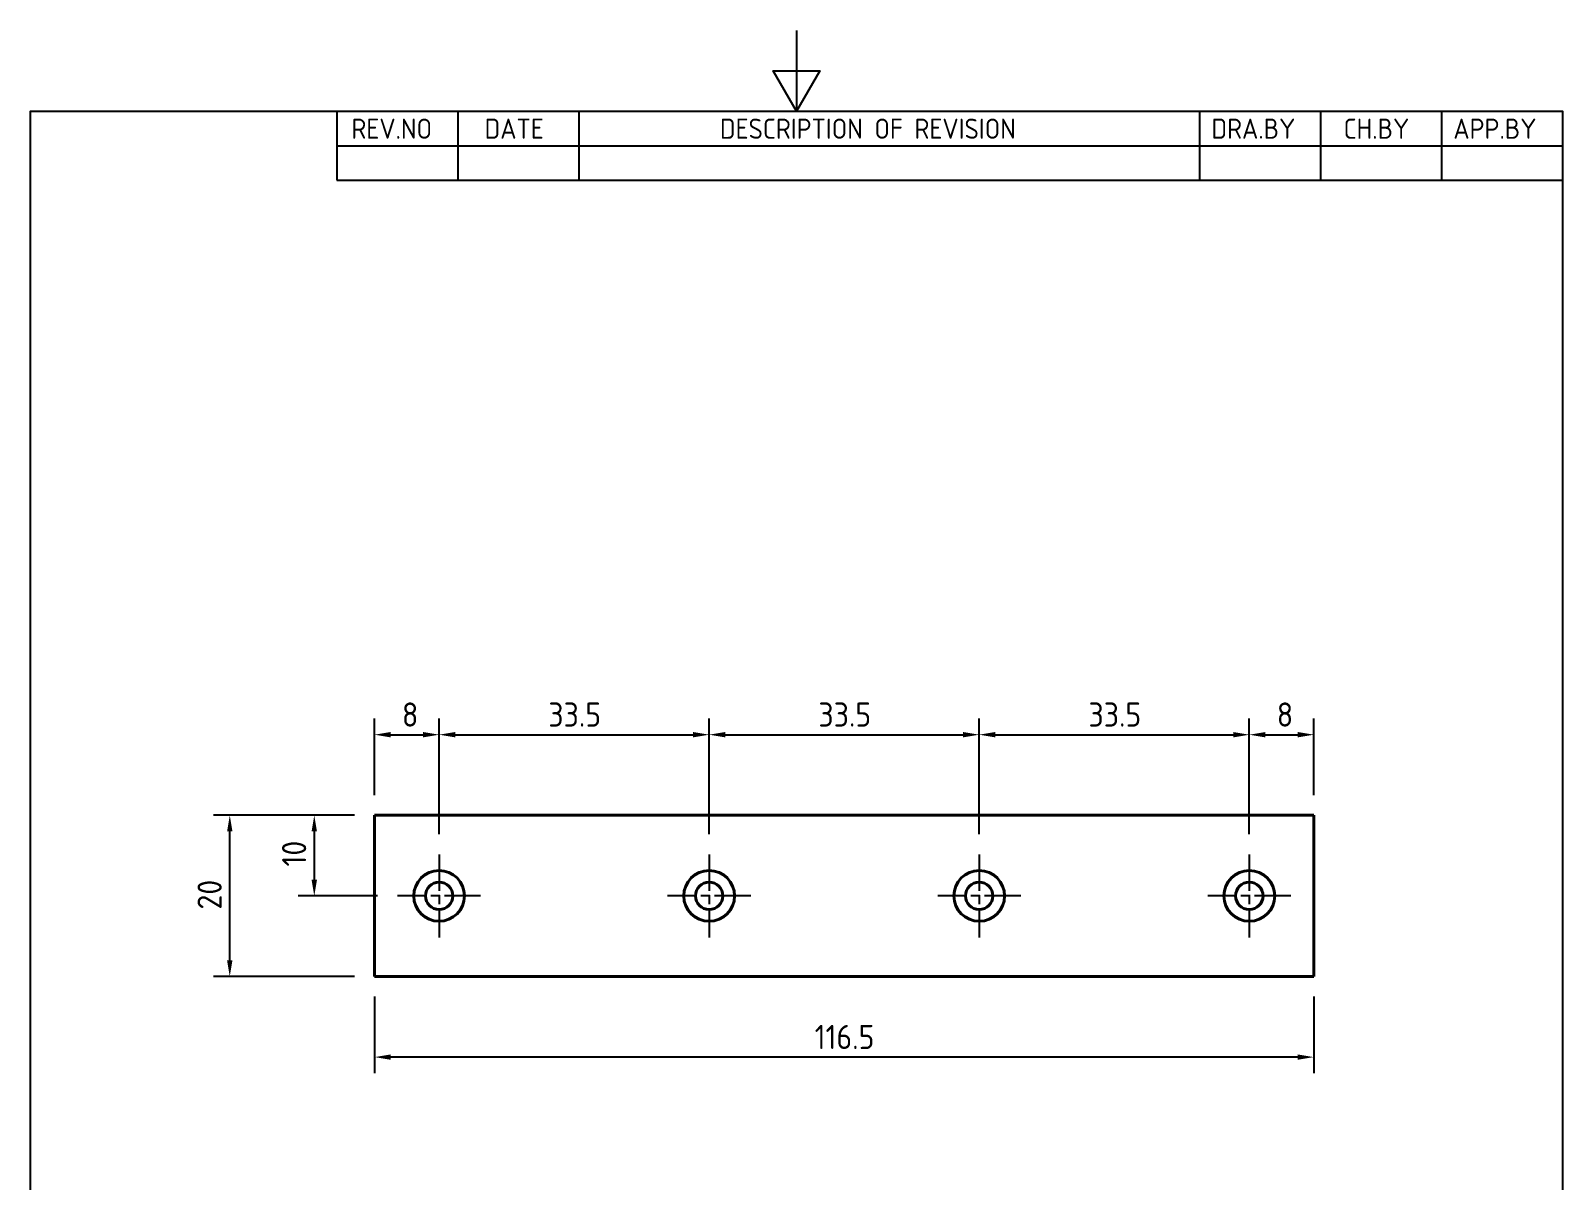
# Model space of a CAD drawing. Header units: millimetres. Extents: x 0 to 210, y 0 to 297.
# Drawn here: x 10 to 200, y 154.4 to 297 of the extents above; entities that cross this region are included whole.
import ezdxf

# ---------------------------------------------------------------- set-up
doc = ezdxf.new("R2010")
doc.units = ezdxf.units.MM
doc.linetypes.add('CHAIN', pattern=[0.35429999999999995, 0.2362, -0.0295, 0.0591, -0.0295])
doc.layers.get('0').update_dxf_attribs({"color": 3, "lineweight": 25})
for name, color, linetype, lineweight in [('가시적인 것(ISO)', 3, 'Continuous', 40), ('경계(ISO)', 7, 'Continuous', 25), ('기호(ISO)', 5, 'Continuous', 25), ('중심 표식(ISO)', 1, 'Continuous', 25), ('치수(ISO)', 2, 'Continuous', 25)]:
    doc.layers.add(name, color=color, linetype=linetype, lineweight=lineweight)
doc.styles.add('ISO Proportiona M2B', font='isocp.shx')
doc.styles.add('치수 텍스트_PSTEK_POSCO', font='isocp.shx')
doc.dimstyles.new('치수_PSTEK_POSCO', dxfattribs={"dimtxt": 3, "dimasz": 2, "dimexe": 2, "dimexo": 2.5, "dimgap": 1, "dimtad": 1, "dimrnd": 1e-08, "dimdsep": 46, "dimtxsty": '치수 텍스트_PSTEK_POSCO', "dimcen": 0.09, "dimdle": 10, "dimclrd": 7, "dimclre": 7, "dimclrt": 2, "dimadec": 1, "dimazin": 2, "dimtfac": 1, "dimtmove": 0, "dimatfit": 3, "dimfxl": 0, "dimtolj": 1, "dimlwd": -1, "dimlwe": -1, "dimarcsym": 0})

# ---------------------------------------------------------------- blocks, each defined once
blk = doc.blocks.new('경계 Default Border')
at = {"layer": '경계(ISO)', "flags": 128}
for points in [[(105, 297.0000076293945), (105, 287.0000076293945), (102.1132469177246, 292.0000076293945), (107.8867530822754, 292.0000076293945), (105, 287.0000076293945)], [(10, 10), (10, 287.0000076293945), (200, 287.0000076293945), (200, 10), (10, 10)]]:
    blk.add_lwpolyline(points, dxfattribs=at)
blk = doc.blocks.new('리비전 내역')
at = {"layer": '기호(ISO)'}
for p, q in [((48.00000000000001, 287.0000076293945), (200, 287.0000076293945)), ((48.00000000000001, 287.0000076293945), (48.00000000000001, 282.7200076293945)), ((63.00000000000001, 287.0000076293945), (63.00000000000001, 282.7200076293945)), ((78, 287.0000076293945), (78, 282.7200076293945)), ((155, 287.0000076293945), (155, 282.7200076293945)), ((170, 287.0000076293945), (170, 282.7200076293945)), ((185, 287.0000076293945), (185, 282.7200076293945)), ((200, 287.0000076293945), (200, 282.7200076293945)), ((48.00000000000001, 282.7200076293945), (200, 282.7200076293945)), ((48.00000000000001, 282.7200076293945), (48.00000000000001, 278.4400076293945)), ((63.00000000000001, 282.7200076293945), (63.00000000000001, 278.4400076293945)), ((78, 282.7200076293945), (78, 278.4400076293945)), ((155, 282.7200076293945), (155, 278.4400076293945)), ((170, 282.7200076293945), (170, 278.4400076293945)), ((185, 282.7200076293945), (185, 278.4400076293945)), ((200, 282.7200076293945), (200, 278.4400076293945)), ((48.00000000000001, 278.4400076293945), (200, 278.4400076293945))]:
    blk.add_line(p, q, dxfattribs=at)
at = {"layer": '기호(ISO)', "color": 2, "char_height": 2.5, "attachment_point": 7, "style": 'ISO Proportiona M2B'}
for s, insert in [('REV.NO', (49.7871163682308, 283.5831900503393)), ('DATE', (66.31423177283666, 283.5831900503393)), ('DESCRIPTION OF REVISION', (95.50702043336295, 283.5831900503393)), ('DRA.BY', (156.4757339553203, 283.5831900503393)), ('CH.BY', (172.8642915086116, 283.5831900503393)), ('APP.BY', (186.4777339604403, 283.5831900503393))]:
    blk.add_mtext(s, dxfattribs=dict(at, insert=insert))
blk = doc.blocks.new('*D22')
at = {"layer": 'Defpoints', "color": 0, "transparency": 16777216}
for p in [(60.66708380140956, 209.6487524961877), (52.66708380140958, 199.6487524961877), (60.66708380140956, 194.7987524961877)]:
    blk.add_point(p, dxfattribs=at)
at = {"layer": '치수(ISO)', "color": 7, "transparency": 16777216}
for p, q in [((52.66708380140958, 202.1487524961877), (52.66708380140958, 211.6487524961877)), ((60.66708380140956, 197.2987524961877), (60.66708380140956, 211.6487524961877)), ((54.66708380140958, 209.6487524961877), (58.66708380140956, 209.6487524961877))]:
    blk.add_line(p, q, dxfattribs=at)
for points in [[(54.66708380140958, 209.9820858295211), (54.66708380140958, 209.3154191628544), (52.66708380140958, 209.6487524961877)], [(58.66708380140956, 209.9820858295211), (58.66708380140956, 209.3154191628544), (60.66708380140956, 209.6487524961877)]]:
    blk.add_solid(points, dxfattribs=at)
at = {"layer": '치수(ISO)', "color": 2, "transparency": 16777216, "insert": (56.05708380140956, 212.1487524961877), "char_height": 3, "attachment_point": 4, "style": '치수 텍스트_PSTEK_POSCO'}
blk.add_mtext('\\A1;8', dxfattribs=at)
blk = doc.blocks.new('*D23')
at = {"layer": 'Defpoints', "color": 0, "transparency": 16777216}
for p in [(94.16708380140958, 209.6487524961877), (60.66708380140956, 194.7987524961877), (94.16708380140958, 194.7987524961877)]:
    blk.add_point(p, dxfattribs=at)
at = {"layer": '치수(ISO)', "color": 7, "transparency": 16777216}
for p, q in [((60.66708380140956, 197.2987524961877), (60.66708380140956, 211.6487524961877)), ((94.16708380140958, 197.2987524961877), (94.16708380140958, 211.6487524961877)), ((62.66708380140956, 209.6487524961877), (92.16708380140958, 209.6487524961877))]:
    blk.add_line(p, q, dxfattribs=at)
for points in [[(62.66708380140956, 209.9820858295211), (62.66708380140956, 209.3154191628544), (60.66708380140956, 209.6487524961877)], [(92.16708380140958, 209.9820858295211), (92.16708380140958, 209.3154191628544), (94.16708380140958, 209.6487524961877)]]:
    blk.add_solid(points, dxfattribs=at)
at = {"layer": '치수(ISO)', "color": 2, "transparency": 16777216, "insert": (74.2149517670536, 212.1487524961877), "char_height": 3, "attachment_point": 4, "style": '치수 텍스트_PSTEK_POSCO'}
blk.add_mtext('\\A1;33.5', dxfattribs=at)
blk = doc.blocks.new('*D24')
at = {"layer": 'Defpoints', "color": 0, "transparency": 16777216}
for p in [(127.6670838014096, 209.6487524961877), (94.16708380140958, 194.7987524961877), (127.6670838014096, 194.7987524961877)]:
    blk.add_point(p, dxfattribs=at)
at = {"layer": '치수(ISO)', "color": 7, "transparency": 16777216}
for p, q in [((94.16708380140958, 197.2987524961877), (94.16708380140958, 211.6487524961877)), ((127.6670838014096, 197.2987524961877), (127.6670838014096, 211.6487524961877)), ((96.16708380140958, 209.6487524961877), (125.6670838014096, 209.6487524961877))]:
    blk.add_line(p, q, dxfattribs=at)
for points in [[(96.16708380140958, 209.9820858295211), (96.16708380140958, 209.3154191628544), (94.16708380140958, 209.6487524961877)], [(125.6670838014096, 209.9820858295211), (125.6670838014096, 209.3154191628544), (127.6670838014096, 209.6487524961877)]]:
    blk.add_solid(points, dxfattribs=at)
at = {"layer": '치수(ISO)', "color": 2, "transparency": 16777216, "insert": (107.7149517670536, 212.1487524961877), "char_height": 3, "attachment_point": 4, "style": '치수 텍스트_PSTEK_POSCO'}
blk.add_mtext('\\A1;33.5', dxfattribs=at)
blk = doc.blocks.new('*D25')
at = {"layer": 'Defpoints', "color": 0, "transparency": 16777216}
for p in [(161.1670838014095, 209.6487524961877), (127.6670838014096, 194.7987524961877), (161.1670838014095, 194.7987524961877)]:
    blk.add_point(p, dxfattribs=at)
at = {"layer": '치수(ISO)', "color": 7, "transparency": 16777216}
for p, q in [((127.6670838014096, 197.2987524961877), (127.6670838014096, 211.6487524961877)), ((161.1670838014095, 197.2987524961877), (161.1670838014095, 211.6487524961877)), ((129.6670838014095, 209.6487524961877), (159.1670838014095, 209.6487524961877))]:
    blk.add_line(p, q, dxfattribs=at)
for points in [[(129.6670838014095, 209.9820858295211), (129.6670838014095, 209.3154191628544), (127.6670838014096, 209.6487524961877)], [(159.1670838014095, 209.9820858295211), (159.1670838014095, 209.3154191628544), (161.1670838014095, 209.6487524961877)]]:
    blk.add_solid(points, dxfattribs=at)
at = {"layer": '치수(ISO)', "color": 2, "transparency": 16777216, "insert": (141.2149517670536, 212.1487524961877), "char_height": 3, "attachment_point": 4, "style": '치수 텍스트_PSTEK_POSCO'}
blk.add_mtext('\\A1;33.5', dxfattribs=at)
blk = doc.blocks.new('*D26')
at = {"layer": 'Defpoints', "color": 0, "transparency": 16777216}
for p in [(169.1670838014096, 209.6487524961877), (169.1670838014096, 199.6487524961877), (161.1670838014095, 194.7987524961877)]:
    blk.add_point(p, dxfattribs=at)
at = {"layer": '치수(ISO)', "color": 7, "transparency": 16777216}
for p, q in [((161.1670838014095, 197.2987524961877), (161.1670838014095, 211.6487524961877)), ((169.1670838014096, 202.1487524961877), (169.1670838014096, 211.6487524961877)), ((163.1670838014095, 209.6487524961877), (167.1670838014096, 209.6487524961877))]:
    blk.add_line(p, q, dxfattribs=at)
for points in [[(163.1670838014095, 209.9820858295211), (163.1670838014095, 209.3154191628544), (161.1670838014095, 209.6487524961877)], [(167.1670838014096, 209.9820858295211), (167.1670838014096, 209.3154191628544), (169.1670838014096, 209.6487524961877)]]:
    blk.add_solid(points, dxfattribs=at)
at = {"layer": '치수(ISO)', "color": 2, "transparency": 16777216, "insert": (164.5770838014096, 212.1487524961877), "char_height": 3, "attachment_point": 4, "style": '치수 텍스트_PSTEK_POSCO'}
blk.add_mtext('\\A1;8', dxfattribs=at)
blk = doc.blocks.new('*D27')
at = {"layer": 'Defpoints', "color": 0, "transparency": 16777216}
for p in [(52.66708380140958, 199.6487524961877), (45.18232641066329, 189.6487524961877), (55.51708380140957, 189.6487524961877)]:
    blk.add_point(p, dxfattribs=at)
at = {"layer": '치수(ISO)', "color": 7, "transparency": 16777216}
for p, q in [((50.16708380140958, 199.6487524961877), (43.18232641066329, 199.6487524961877)), ((45.18232641066329, 197.6487524961877), (45.18232641066329, 191.6487524961877)), ((53.01708380140957, 189.6487524961877), (43.18232641066329, 189.6487524961877))]:
    blk.add_line(p, q, dxfattribs=at)
for points in [[(44.84899307732996, 197.6487524961877), (45.51565974399663, 197.6487524961877), (45.18232641066329, 199.6487524961877)], [(44.84899307732996, 191.6487524961877), (45.51565974399663, 191.6487524961877), (45.18232641066329, 189.6487524961877)]]:
    blk.add_solid(points, dxfattribs=at)
at = {"layer": '치수(ISO)', "color": 2, "transparency": 16777216, "insert": (42.68232641066326, 193.2975713938255), "char_height": 3, "attachment_point": 4, "rotation": 90, "style": '치수 텍스트_PSTEK_POSCO'}
blk.add_mtext('\\A1;10', dxfattribs=at)
blk = doc.blocks.new('*D28')
at = {"layer": 'Defpoints', "color": 0, "transparency": 16777216}
for p in [(34.70139242529328, 199.6487524961877), (52.66708380140958, 199.6487524961877), (52.66708380140958, 179.6487524961877)]:
    blk.add_point(p, dxfattribs=at)
at = {"layer": '치수(ISO)', "color": 7, "transparency": 16777216}
for p, q in [((50.16708380140958, 199.6487524961877), (32.70139242529328, 199.6487524961877)), ((34.70139242529328, 181.6487524961877), (34.70139242529328, 197.6487524961877)), ((50.16708380140958, 179.6487524961877), (32.70139242529328, 179.6487524961877))]:
    blk.add_line(p, q, dxfattribs=at)
for points in [[(34.36805909195994, 197.6487524961877), (35.03472575862661, 197.6487524961877), (34.70139242529328, 199.6487524961877)], [(34.36805909195994, 181.6487524961877), (35.03472575862661, 181.6487524961877), (34.70139242529328, 179.6487524961877)]]:
    blk.add_solid(points, dxfattribs=at)
at = {"layer": '치수(ISO)', "color": 2, "transparency": 16777216, "insert": (32.2010971497027, 187.9594808426444), "char_height": 3, "attachment_point": 4, "rotation": 90, "style": '치수 텍스트_PSTEK_POSCO'}
blk.add_mtext('\\A1;20', dxfattribs=at)
blk = doc.blocks.new('*D29')
at = {"layer": 'Defpoints', "color": 0, "transparency": 16777216}
for p in [(52.66708380140958, 179.6487524961877), (169.1670838014096, 179.6487524961877), (52.66708380140958, 169.6487524961877)]:
    blk.add_point(p, dxfattribs=at)
at = {"layer": '치수(ISO)', "color": 7, "transparency": 16777216}
for p, q in [((52.66708380140958, 177.1487524961877), (52.66708380140958, 167.6487524961877)), ((169.1670838014096, 177.1487524961877), (169.1670838014096, 167.6487524961877)), ((167.1670838014096, 169.6487524961877), (54.66708380140958, 169.6487524961877))]:
    blk.add_line(p, q, dxfattribs=at)
for points in [[(54.66708380140958, 169.982085829521), (54.66708380140958, 169.3154191628543), (52.66708380140958, 169.6487524961877)], [(167.1670838014096, 169.982085829521), (167.1670838014096, 169.3154191628543), (169.1670838014096, 169.6487524961877)]]:
    blk.add_solid(points, dxfattribs=at)
at = {"layer": '치수(ISO)', "color": 2, "transparency": 16777216, "insert": (107.2549517670536, 172.1487524961877), "char_height": 3, "attachment_point": 4, "style": '치수 텍스트_PSTEK_POSCO'}
blk.add_mtext('\\A1;116.5', dxfattribs=at)

msp = doc.modelspace()

# ---------------------------------------------------------------- linework, layer by layer
at = {"layer": '가시적인 것(ISO)'}
for p, q in [((52.66708380140958, 179.6487524961877), (52.66708380140958, 199.6487524961877)), ((52.66708380140958, 199.6487524961877), (169.1670838014096, 199.6487524961877)), ((169.1670838014096, 199.6487524961877), (169.1670838014096, 179.6487524961877)), ((169.1670838014096, 179.6487524961877), (52.66708380140958, 179.6487524961877))]:
    msp.add_line(p, q, dxfattribs=at)
for centre, radius in [((60.66708380140956, 189.6487524961877), 3.149999999999999), ((94.16708380140958, 189.6487524961877), 3.149999999999999), ((127.6670838014096, 189.6487524961877), 3.149999999999999), ((161.1670838014095, 189.6487524961877), 3.149999999999999), ((60.66708380140956, 189.6487524961877), 1.7), ((94.16708380140958, 189.6487524961877), 1.7), ((127.6670838014096, 189.6487524961877), 1.7), ((161.1670838014095, 189.6487524961877), 1.7)]:
    msp.add_circle(centre, radius, dxfattribs=at)
at = {"layer": '중심 표식(ISO)', "linetype": 'CHAIN', "ltscale": 19.05165100097656}
for p, q in [((60.66708380140956, 194.7987524961877), (60.66708380140956, 184.4987524961877)), ((94.16708380140958, 194.7987524961877), (94.16708380140958, 184.4987524961877)), ((127.6670838014096, 194.7987524961877), (127.6670838014096, 184.4987524961877)), ((161.1670838014095, 194.7987524961877), (161.1670838014095, 184.4987524961877)), ((65.81708380140955, 189.6487524961877), (55.51708380140957, 189.6487524961877)), ((99.31708380140958, 189.6487524961877), (89.01708380140957, 189.6487524961877)), ((132.8170838014096, 189.6487524961877), (122.5170838014096, 189.6487524961877)), ((166.3170838014096, 189.6487524961877), (156.0170838014096, 189.6487524961877))]:
    msp.add_line(p, q, dxfattribs=at)

# ---------------------------------------------------------------- block references
msp.add_blockref('경계 Default Border', (0, 0))
at = {"layer": '기호(ISO)'}
msp.add_blockref('리비전 내역', (0, 0), dxfattribs=at)

# ---------------------------------------------------------------- dimensions: what is measured, and where the dimension line sits
at = {"layer": '치수(ISO)', "color": 7}
for base, p1, p2, angle, picture, middle in [((60.66708380140956, 209.6487524961877), (52.66708380140958, 199.6487524961877), (60.66708380140956, 194.7987524961877), 180, '*D22', (56.65708380140956, 209.6487524961877)), ((94.16708380140958, 209.6487524961877), (60.66708380140956, 194.7987524961877), (94.16708380140958, 194.7987524961877), 180, '*D23', (77.42708380140957, 209.6487524961877)), ((127.6670838014096, 209.6487524961877), (94.16708380140958, 194.7987524961877), (127.6670838014096, 194.7987524961877), 180, '*D24', (110.9270838014096, 209.6487524961877)), ((161.1670838014095, 209.6487524961877), (127.6670838014096, 194.7987524961877), (161.1670838014095, 194.7987524961877), 180, '*D25', (144.4270838014095, 209.6487524961877)), ((169.1670838014096, 209.6487524961877), (161.1670838014095, 194.7987524961877), (169.1670838014096, 199.6487524961877), 180, '*D26', (165.1770838014096, 209.6487524961877)), ((34.70139242529328, 199.6487524961877), (52.66708380140958, 179.6487524961877), (52.66708380140958, 199.6487524961877), 90, '*D28', (34.70139242529325, 189.6487524961877)), ((45.18232641066329, 189.6487524961877), (52.66708380140958, 199.6487524961877), (55.51708380140957, 189.6487524961877), 270, '*D27', (45.18232641066326, 194.6487524961877)), ((52.66708380140958, 169.6487524961877), (169.1670838014096, 179.6487524961877), (52.66708380140958, 179.6487524961877), 180, '*D29', (110.9170838014096, 169.6487524961877))]:
    dim = msp.add_linear_dim(base=base, p1=p1, p2=p2, angle=angle, dimstyle='치수_PSTEK_POSCO', override={"dimdec": 2, "dimtp": 0, "dimtm": -0, "dimtdec": 2, "dimtofl": 0, "dimatfit": 1}, dxfattribs=at)
    dim.commit()
    dim.dimension.update_dxf_attribs({"geometry": picture, "text_midpoint": middle, "dimtype": 160})

doc.saveas('drawing.dxf')
